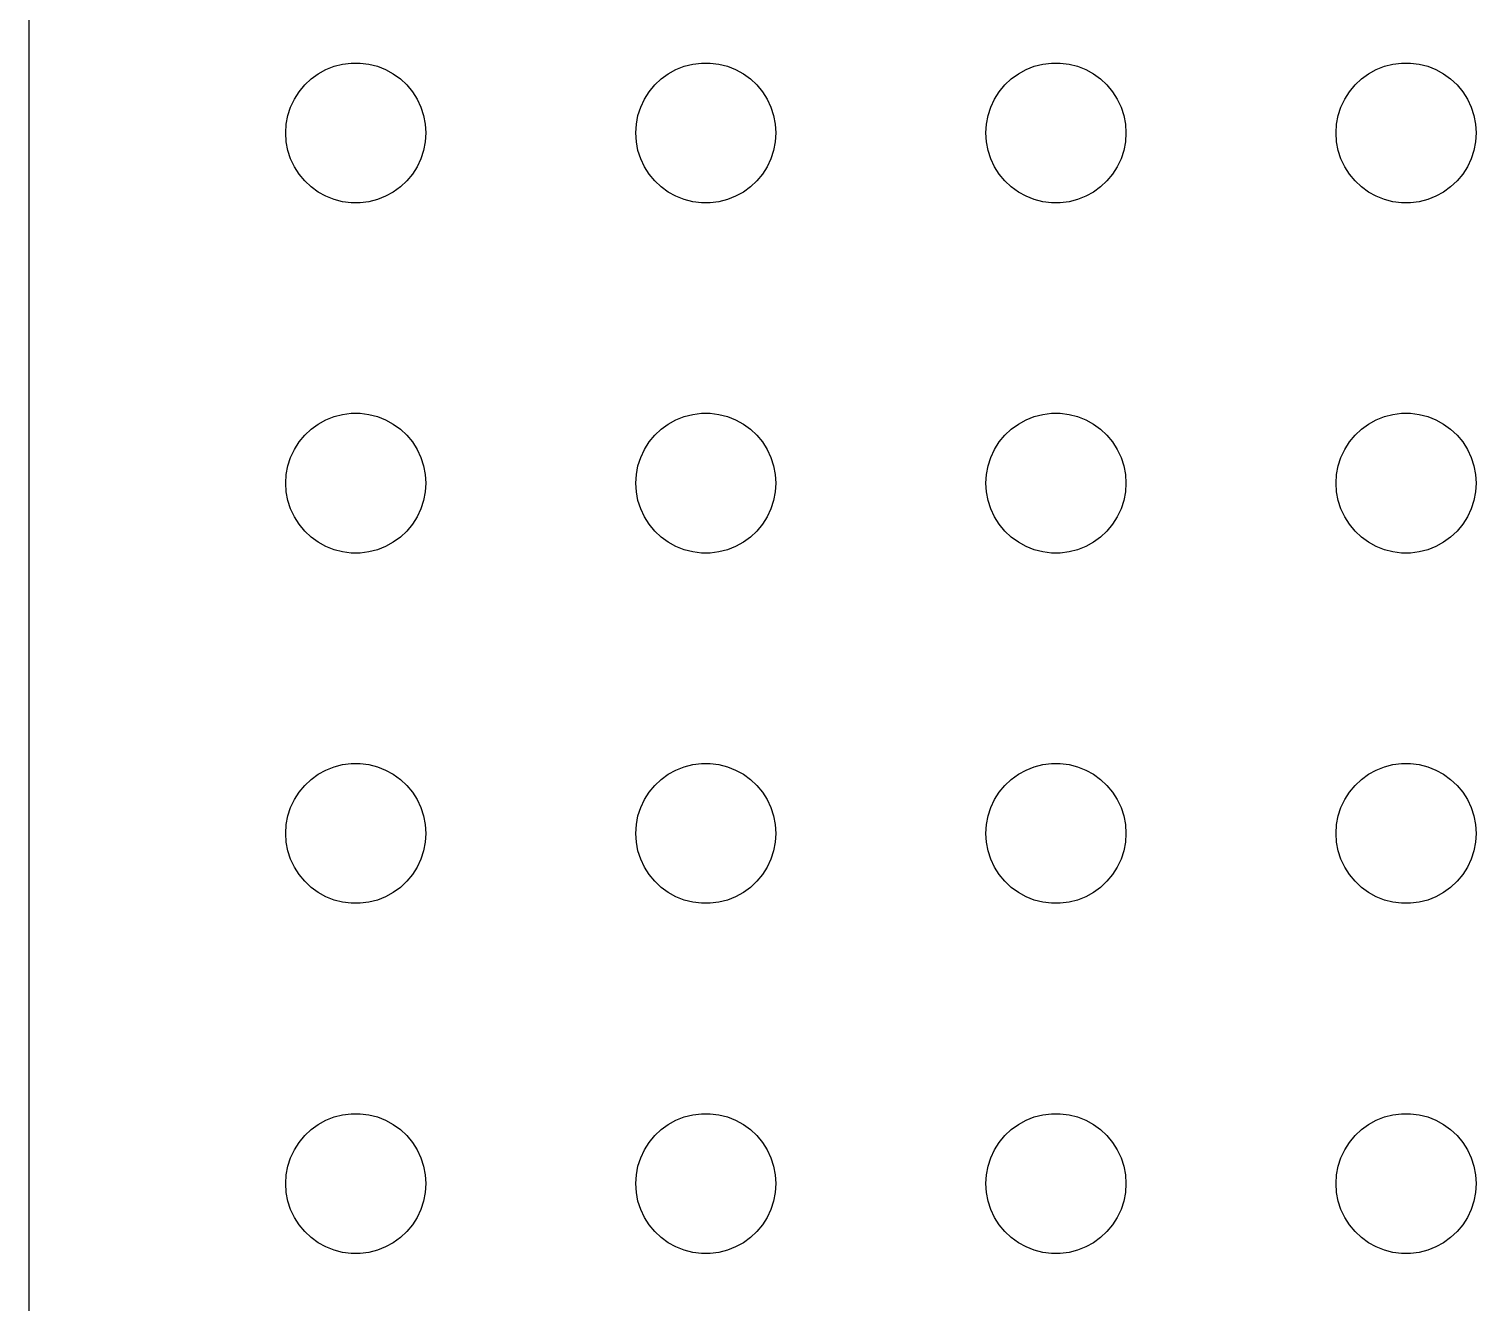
# Model space of a CAD drawing. Header units: metres. Extents: x -134 to 134, y 518 to 1078.
# Drawn here: x -134.5 to -103.5, y 795.46 to 822.73 of the extents above; entities that cross this region are included whole.
import ezdxf

# ---------------------------------------------------------------- set-up
doc = ezdxf.new("R2010")
doc.units = ezdxf.units.M

msp = doc.modelspace()

# ---------------------------------------------------------------- linework, layer by layer
for p, q in [((-134.5, 845), (-134.5, 751)), ((-128.304, 821.766), (-128.139, 821.857)), ((-128.139, 821.857), (-127.964, 821.927)), ((-127.964, 821.927), (-127.781, 821.973)), ((-127.781, 821.973), (-127.594, 821.997)), ((-127.594, 821.997), (-127.406, 821.997)), ((-127.406, 821.997), (-127.219, 821.973)), ((-127.219, 821.973), (-127.036, 821.927)), ((-127.036, 821.927), (-126.861, 821.857)), ((-126.861, 821.857), (-126.696, 821.766)), ((-120.804, 821.766), (-120.639, 821.857)), ((-120.639, 821.857), (-120.464, 821.927)), ((-120.464, 821.927), (-120.281, 821.973)), ((-120.281, 821.973), (-120.094, 821.997)), ((-120.094, 821.997), (-119.906, 821.997)), ((-119.906, 821.997), (-119.719, 821.973)), ((-119.719, 821.973), (-119.536, 821.927)), ((-119.536, 821.927), (-119.361, 821.857)), ((-119.361, 821.857), (-119.196, 821.766)), ((-113.304, 821.766), (-113.139, 821.857)), ((-113.139, 821.857), (-112.964, 821.927)), ((-112.964, 821.927), (-112.781, 821.973)), ((-112.781, 821.973), (-112.594, 821.997)), ((-112.594, 821.997), (-112.406, 821.997)), ((-112.406, 821.997), (-112.219, 821.973)), ((-112.219, 821.973), (-112.036, 821.927)), ((-112.036, 821.927), (-111.861, 821.857)), ((-111.861, 821.857), (-111.696, 821.766)), ((-105.804, 821.766), (-105.639, 821.857)), ((-105.639, 821.857), (-105.464, 821.927)), ((-105.464, 821.927), (-105.281, 821.973)), ((-105.281, 821.973), (-105.094, 821.997)), ((-105.094, 821.997), (-104.906, 821.997)), ((-104.906, 821.997), (-104.719, 821.973)), ((-104.719, 821.973), (-104.536, 821.927)), ((-104.536, 821.927), (-104.361, 821.857)), ((-104.361, 821.857), (-104.196, 821.766)), ((-128.714, 821.382), (-128.593, 821.527)), ((-128.593, 821.527), (-128.456, 821.656)), ((-128.456, 821.656), (-128.304, 821.766)), ((-126.696, 821.766), (-126.544, 821.656)), ((-126.544, 821.656), (-126.407, 821.527)), ((-126.407, 821.527), (-126.286, 821.382)), ((-121.214, 821.382), (-121.093, 821.527)), ((-121.093, 821.527), (-120.956, 821.656)), ((-120.956, 821.656), (-120.804, 821.766)), ((-119.196, 821.766), (-119.044, 821.656)), ((-119.044, 821.656), (-118.907, 821.527)), ((-118.907, 821.527), (-118.786, 821.382)), ((-113.714, 821.382), (-113.593, 821.527)), ((-113.593, 821.527), (-113.456, 821.656)), ((-113.456, 821.656), (-113.304, 821.766)), ((-111.696, 821.766), (-111.544, 821.656)), ((-111.544, 821.656), (-111.407, 821.527)), ((-111.407, 821.527), (-111.286, 821.382)), ((-106.214, 821.382), (-106.093, 821.527)), ((-106.093, 821.527), (-105.956, 821.656)), ((-105.956, 821.656), (-105.804, 821.766)), ((-104.196, 821.766), (-104.044, 821.656)), ((-104.044, 821.656), (-103.907, 821.527)), ((-103.907, 821.527), (-103.786, 821.382)), ((-128.895, 821.052), (-128.814, 821.223)), ((-128.814, 821.223), (-128.714, 821.382)), ((-126.286, 821.382), (-126.186, 821.223)), ((-126.186, 821.223), (-126.105, 821.052)), ((-121.395, 821.052), (-121.314, 821.223)), ((-121.314, 821.223), (-121.214, 821.382)), ((-118.786, 821.382), (-118.686, 821.223)), ((-118.686, 821.223), (-118.605, 821.052)), ((-113.895, 821.052), (-113.814, 821.223)), ((-113.814, 821.223), (-113.714, 821.382)), ((-111.286, 821.382), (-111.186, 821.223)), ((-111.186, 821.223), (-111.105, 821.052)), ((-106.395, 821.052), (-106.314, 821.223)), ((-106.314, 821.223), (-106.214, 821.382)), ((-103.786, 821.382), (-103.686, 821.223)), ((-103.686, 821.223), (-103.605, 821.052)), ((-128.953, 820.873), (-128.895, 821.052)), ((-126.105, 821.052), (-126.047, 820.873)), ((-121.453, 820.873), (-121.395, 821.052)), ((-118.605, 821.052), (-118.547, 820.873)), ((-113.953, 820.873), (-113.895, 821.052)), ((-111.105, 821.052), (-111.047, 820.873)), ((-106.453, 820.873), (-106.395, 821.052)), ((-103.605, 821.052), (-103.547, 820.873)), ((-129, 820.5), (-128.988, 820.688)), ((-128.988, 820.688), (-128.953, 820.873)), ((-126.047, 820.873), (-126.012, 820.688)), ((-126.012, 820.688), (-126, 820.5)), ((-121.5, 820.5), (-121.488, 820.688)), ((-121.488, 820.688), (-121.453, 820.873)), ((-118.547, 820.873), (-118.512, 820.688)), ((-118.512, 820.688), (-118.5, 820.5)), ((-114, 820.5), (-113.988, 820.688)), ((-113.988, 820.688), (-113.953, 820.873)), ((-111.047, 820.873), (-111.012, 820.688)), ((-111.012, 820.688), (-111, 820.5)), ((-106.5, 820.5), (-106.488, 820.688)), ((-106.488, 820.688), (-106.453, 820.873)), ((-103.547, 820.873), (-103.512, 820.688)), ((-103.512, 820.688), (-103.5, 820.5)), ((-128.988, 820.312), (-129, 820.5)), ((-128.953, 820.127), (-128.988, 820.312)), ((-126.012, 820.312), (-126.047, 820.127)), ((-126, 820.5), (-126.012, 820.312)), ((-121.488, 820.312), (-121.5, 820.5)), ((-121.453, 820.127), (-121.488, 820.312)), ((-118.512, 820.312), (-118.547, 820.127)), ((-118.5, 820.5), (-118.512, 820.312)), ((-113.988, 820.312), (-114, 820.5)), ((-113.953, 820.127), (-113.988, 820.312)), ((-111.012, 820.312), (-111.047, 820.127)), ((-111, 820.5), (-111.012, 820.312)), ((-106.488, 820.312), (-106.5, 820.5)), ((-106.453, 820.127), (-106.488, 820.312)), ((-103.512, 820.312), (-103.547, 820.127)), ((-103.5, 820.5), (-103.512, 820.312)), ((-128.895, 819.948), (-128.953, 820.127)), ((-126.047, 820.127), (-126.105, 819.948)), ((-121.395, 819.948), (-121.453, 820.127)), ((-118.547, 820.127), (-118.605, 819.948)), ((-113.895, 819.948), (-113.953, 820.127)), ((-111.047, 820.127), (-111.105, 819.948)), ((-106.395, 819.948), (-106.453, 820.127)), ((-103.547, 820.127), (-103.605, 819.948)), ((-128.814, 819.777), (-128.895, 819.948)), ((-128.714, 819.618), (-128.814, 819.777)), ((-126.186, 819.777), (-126.286, 819.618)), ((-126.105, 819.948), (-126.186, 819.777)), ((-121.314, 819.777), (-121.395, 819.948)), ((-121.214, 819.618), (-121.314, 819.777)), ((-118.686, 819.777), (-118.786, 819.618)), ((-118.605, 819.948), (-118.686, 819.777)), ((-113.814, 819.777), (-113.895, 819.948)), ((-113.714, 819.618), (-113.814, 819.777)), ((-111.186, 819.777), (-111.286, 819.618)), ((-111.105, 819.948), (-111.186, 819.777)), ((-106.314, 819.777), (-106.395, 819.948)), ((-106.214, 819.618), (-106.314, 819.777)), ((-103.686, 819.777), (-103.786, 819.618)), ((-103.605, 819.948), (-103.686, 819.777)), ((-128.593, 819.473), (-128.714, 819.618)), ((-128.456, 819.344), (-128.593, 819.473)), ((-128.304, 819.234), (-128.456, 819.344)), ((-126.544, 819.344), (-126.696, 819.234)), ((-126.407, 819.473), (-126.544, 819.344)), ((-126.286, 819.618), (-126.407, 819.473)), ((-121.093, 819.473), (-121.214, 819.618)), ((-120.956, 819.344), (-121.093, 819.473)), ((-120.804, 819.234), (-120.956, 819.344)), ((-119.044, 819.344), (-119.196, 819.234)), ((-118.907, 819.473), (-119.044, 819.344)), ((-118.786, 819.618), (-118.907, 819.473)), ((-113.593, 819.473), (-113.714, 819.618)), ((-113.456, 819.344), (-113.593, 819.473)), ((-113.304, 819.234), (-113.456, 819.344)), ((-111.544, 819.344), (-111.696, 819.234)), ((-111.407, 819.473), (-111.544, 819.344)), ((-111.286, 819.618), (-111.407, 819.473)), ((-106.093, 819.473), (-106.214, 819.618)), ((-105.956, 819.344), (-106.093, 819.473)), ((-105.804, 819.234), (-105.956, 819.344)), ((-104.044, 819.344), (-104.196, 819.234)), ((-103.907, 819.473), (-104.044, 819.344)), ((-103.786, 819.618), (-103.907, 819.473)), ((-128.139, 819.143), (-128.304, 819.234)), ((-127.964, 819.073), (-128.139, 819.143)), ((-127.781, 819.027), (-127.964, 819.073)), ((-127.594, 819.003), (-127.781, 819.027)), ((-127.219, 819.027), (-127.406, 819.003)), ((-127.036, 819.073), (-127.219, 819.027)), ((-126.861, 819.143), (-127.036, 819.073)), ((-126.696, 819.234), (-126.861, 819.143)), ((-120.639, 819.143), (-120.804, 819.234)), ((-120.464, 819.073), (-120.639, 819.143)), ((-120.281, 819.027), (-120.464, 819.073)), ((-120.094, 819.003), (-120.281, 819.027)), ((-119.719, 819.027), (-119.906, 819.003)), ((-119.536, 819.073), (-119.719, 819.027)), ((-119.361, 819.143), (-119.536, 819.073)), ((-119.196, 819.234), (-119.361, 819.143)), ((-113.139, 819.143), (-113.304, 819.234)), ((-112.964, 819.073), (-113.139, 819.143)), ((-112.781, 819.027), (-112.964, 819.073)), ((-112.594, 819.003), (-112.781, 819.027)), ((-112.219, 819.027), (-112.406, 819.003)), ((-112.036, 819.073), (-112.219, 819.027)), ((-111.861, 819.143), (-112.036, 819.073)), ((-111.696, 819.234), (-111.861, 819.143)), ((-105.639, 819.143), (-105.804, 819.234)), ((-105.464, 819.073), (-105.639, 819.143)), ((-105.281, 819.027), (-105.464, 819.073)), ((-105.094, 819.003), (-105.281, 819.027)), ((-104.719, 819.027), (-104.906, 819.003)), ((-104.536, 819.073), (-104.719, 819.027)), ((-104.361, 819.143), (-104.536, 819.073)), ((-104.196, 819.234), (-104.361, 819.143)), ((-127.406, 819.003), (-127.594, 819.003)), ((-119.906, 819.003), (-120.094, 819.003)), ((-112.406, 819.003), (-112.594, 819.003)), ((-104.906, 819.003), (-105.094, 819.003)), ((-128.139, 814.357), (-127.964, 814.427)), ((-127.964, 814.427), (-127.781, 814.473)), ((-127.781, 814.473), (-127.594, 814.497)), ((-127.594, 814.497), (-127.406, 814.497)), ((-127.406, 814.497), (-127.219, 814.473)), ((-127.219, 814.473), (-127.036, 814.427)), ((-127.036, 814.427), (-126.861, 814.357)), ((-120.639, 814.357), (-120.464, 814.427)), ((-120.464, 814.427), (-120.281, 814.473)), ((-120.281, 814.473), (-120.094, 814.497)), ((-120.094, 814.497), (-119.906, 814.497)), ((-119.906, 814.497), (-119.719, 814.473)), ((-119.719, 814.473), (-119.536, 814.427)), ((-119.536, 814.427), (-119.361, 814.357)), ((-113.139, 814.357), (-112.964, 814.427)), ((-112.964, 814.427), (-112.781, 814.473)), ((-112.781, 814.473), (-112.594, 814.497)), ((-112.594, 814.497), (-112.406, 814.497)), ((-112.406, 814.497), (-112.219, 814.473)), ((-112.219, 814.473), (-112.036, 814.427)), ((-112.036, 814.427), (-111.861, 814.357)), ((-105.639, 814.357), (-105.464, 814.427)), ((-105.464, 814.427), (-105.281, 814.473)), ((-105.281, 814.473), (-105.094, 814.497)), ((-105.094, 814.497), (-104.906, 814.497)), ((-104.906, 814.497), (-104.719, 814.473)), ((-104.719, 814.473), (-104.536, 814.427)), ((-104.536, 814.427), (-104.361, 814.357)), ((-128.593, 814.027), (-128.456, 814.156)), ((-128.456, 814.156), (-128.304, 814.266)), ((-128.304, 814.266), (-128.139, 814.357)), ((-126.861, 814.357), (-126.696, 814.266)), ((-126.696, 814.266), (-126.544, 814.156)), ((-126.544, 814.156), (-126.407, 814.027)), ((-121.093, 814.027), (-120.956, 814.156)), ((-120.956, 814.156), (-120.804, 814.266)), ((-120.804, 814.266), (-120.639, 814.357)), ((-119.361, 814.357), (-119.196, 814.266)), ((-119.196, 814.266), (-119.044, 814.156)), ((-119.044, 814.156), (-118.907, 814.027)), ((-113.593, 814.027), (-113.456, 814.156)), ((-113.456, 814.156), (-113.304, 814.266)), ((-113.304, 814.266), (-113.139, 814.357)), ((-111.861, 814.357), (-111.696, 814.266)), ((-111.696, 814.266), (-111.544, 814.156)), ((-111.544, 814.156), (-111.407, 814.027)), ((-106.093, 814.027), (-105.956, 814.156)), ((-105.956, 814.156), (-105.804, 814.266)), ((-105.804, 814.266), (-105.639, 814.357)), ((-104.361, 814.357), (-104.196, 814.266)), ((-104.196, 814.266), (-104.044, 814.156)), ((-104.044, 814.156), (-103.907, 814.027)), ((-128.814, 813.723), (-128.714, 813.882)), ((-128.714, 813.882), (-128.593, 814.027)), ((-126.407, 814.027), (-126.286, 813.882)), ((-126.286, 813.882), (-126.186, 813.723)), ((-121.314, 813.723), (-121.214, 813.882)), ((-121.214, 813.882), (-121.093, 814.027)), ((-118.907, 814.027), (-118.786, 813.882)), ((-118.786, 813.882), (-118.686, 813.723)), ((-113.814, 813.723), (-113.714, 813.882)), ((-113.714, 813.882), (-113.593, 814.027)), ((-111.407, 814.027), (-111.286, 813.882)), ((-111.286, 813.882), (-111.186, 813.723)), ((-106.314, 813.723), (-106.214, 813.882)), ((-106.214, 813.882), (-106.093, 814.027)), ((-103.907, 814.027), (-103.786, 813.882)), ((-103.786, 813.882), (-103.686, 813.723)), ((-128.953, 813.373), (-128.895, 813.552)), ((-128.895, 813.552), (-128.814, 813.723)), ((-126.186, 813.723), (-126.105, 813.552)), ((-126.105, 813.552), (-126.047, 813.373)), ((-121.453, 813.373), (-121.395, 813.552)), ((-121.395, 813.552), (-121.314, 813.723)), ((-118.686, 813.723), (-118.605, 813.552)), ((-118.605, 813.552), (-118.547, 813.373)), ((-113.953, 813.373), (-113.895, 813.552)), ((-113.895, 813.552), (-113.814, 813.723)), ((-111.186, 813.723), (-111.105, 813.552)), ((-111.105, 813.552), (-111.047, 813.373)), ((-106.453, 813.373), (-106.395, 813.552)), ((-106.395, 813.552), (-106.314, 813.723)), ((-103.686, 813.723), (-103.605, 813.552)), ((-103.605, 813.552), (-103.547, 813.373)), ((-129, 813), (-128.988, 813.188)), ((-128.988, 813.188), (-128.953, 813.373)), ((-126.047, 813.373), (-126.012, 813.188)), ((-126.012, 813.188), (-126, 813)), ((-121.5, 813), (-121.488, 813.188)), ((-121.488, 813.188), (-121.453, 813.373)), ((-118.547, 813.373), (-118.512, 813.188)), ((-118.512, 813.188), (-118.5, 813)), ((-114, 813), (-113.988, 813.188)), ((-113.988, 813.188), (-113.953, 813.373)), ((-111.047, 813.373), (-111.012, 813.188)), ((-111.012, 813.188), (-111, 813)), ((-106.5, 813), (-106.488, 813.188)), ((-106.488, 813.188), (-106.453, 813.373)), ((-103.547, 813.373), (-103.512, 813.188)), ((-103.512, 813.188), (-103.5, 813)), ((-128.988, 812.812), (-129, 813)), ((-126, 813), (-126.012, 812.812)), ((-121.488, 812.812), (-121.5, 813)), ((-118.5, 813), (-118.512, 812.812)), ((-113.988, 812.812), (-114, 813)), ((-111, 813), (-111.012, 812.812)), ((-106.488, 812.812), (-106.5, 813)), ((-103.5, 813), (-103.512, 812.812)), ((-128.953, 812.627), (-128.988, 812.812)), ((-128.895, 812.448), (-128.953, 812.627)), ((-126.047, 812.627), (-126.105, 812.448)), ((-126.012, 812.812), (-126.047, 812.627)), ((-121.453, 812.627), (-121.488, 812.812)), ((-121.395, 812.448), (-121.453, 812.627)), ((-118.547, 812.627), (-118.605, 812.448)), ((-118.512, 812.812), (-118.547, 812.627)), ((-113.953, 812.627), (-113.988, 812.812)), ((-113.895, 812.448), (-113.953, 812.627)), ((-111.047, 812.627), (-111.105, 812.448)), ((-111.012, 812.812), (-111.047, 812.627)), ((-106.453, 812.627), (-106.488, 812.812)), ((-106.395, 812.448), (-106.453, 812.627)), ((-103.547, 812.627), (-103.605, 812.448)), ((-103.512, 812.812), (-103.547, 812.627)), ((-128.814, 812.277), (-128.895, 812.448)), ((-128.714, 812.118), (-128.814, 812.277)), ((-126.186, 812.277), (-126.286, 812.118)), ((-126.105, 812.448), (-126.186, 812.277)), ((-121.314, 812.277), (-121.395, 812.448)), ((-121.214, 812.118), (-121.314, 812.277)), ((-118.686, 812.277), (-118.786, 812.118)), ((-118.605, 812.448), (-118.686, 812.277)), ((-113.814, 812.277), (-113.895, 812.448)), ((-113.714, 812.118), (-113.814, 812.277)), ((-111.186, 812.277), (-111.286, 812.118)), ((-111.105, 812.448), (-111.186, 812.277)), ((-106.314, 812.277), (-106.395, 812.448)), ((-106.214, 812.118), (-106.314, 812.277)), ((-103.686, 812.277), (-103.786, 812.118)), ((-103.605, 812.448), (-103.686, 812.277)), ((-128.593, 811.973), (-128.714, 812.118)), ((-128.456, 811.844), (-128.593, 811.973)), ((-126.407, 811.973), (-126.544, 811.844)), ((-126.286, 812.118), (-126.407, 811.973)), ((-121.093, 811.973), (-121.214, 812.118)), ((-120.956, 811.844), (-121.093, 811.973)), ((-118.907, 811.973), (-119.044, 811.844)), ((-118.786, 812.118), (-118.907, 811.973)), ((-113.593, 811.973), (-113.714, 812.118)), ((-113.456, 811.844), (-113.593, 811.973)), ((-111.407, 811.973), (-111.544, 811.844)), ((-111.286, 812.118), (-111.407, 811.973)), ((-106.093, 811.973), (-106.214, 812.118)), ((-105.956, 811.844), (-106.093, 811.973)), ((-103.907, 811.973), (-104.044, 811.844)), ((-103.786, 812.118), (-103.907, 811.973)), ((-128.304, 811.734), (-128.456, 811.844)), ((-128.139, 811.643), (-128.304, 811.734)), ((-127.964, 811.573), (-128.139, 811.643)), ((-126.861, 811.643), (-127.036, 811.573)), ((-126.696, 811.734), (-126.861, 811.643)), ((-126.544, 811.844), (-126.696, 811.734)), ((-120.804, 811.734), (-120.956, 811.844)), ((-120.639, 811.643), (-120.804, 811.734)), ((-120.464, 811.573), (-120.639, 811.643)), ((-119.361, 811.643), (-119.536, 811.573)), ((-119.196, 811.734), (-119.361, 811.643)), ((-119.044, 811.844), (-119.196, 811.734)), ((-113.304, 811.734), (-113.456, 811.844)), ((-113.139, 811.643), (-113.304, 811.734)), ((-112.964, 811.573), (-113.139, 811.643)), ((-111.861, 811.643), (-112.036, 811.573)), ((-111.696, 811.734), (-111.861, 811.643)), ((-111.544, 811.844), (-111.696, 811.734)), ((-105.804, 811.734), (-105.956, 811.844)), ((-105.639, 811.643), (-105.804, 811.734)), ((-105.464, 811.573), (-105.639, 811.643)), ((-104.361, 811.643), (-104.536, 811.573)), ((-104.196, 811.734), (-104.361, 811.643)), ((-104.044, 811.844), (-104.196, 811.734)), ((-127.781, 811.527), (-127.964, 811.573)), ((-127.594, 811.503), (-127.781, 811.527)), ((-127.406, 811.503), (-127.594, 811.503)), ((-127.219, 811.527), (-127.406, 811.503)), ((-127.036, 811.573), (-127.219, 811.527)), ((-120.281, 811.527), (-120.464, 811.573)), ((-120.094, 811.503), (-120.281, 811.527)), ((-119.906, 811.503), (-120.094, 811.503)), ((-119.719, 811.527), (-119.906, 811.503)), ((-119.536, 811.573), (-119.719, 811.527)), ((-112.781, 811.527), (-112.964, 811.573)), ((-112.594, 811.503), (-112.781, 811.527)), ((-112.406, 811.503), (-112.594, 811.503)), ((-112.219, 811.527), (-112.406, 811.503)), ((-112.036, 811.573), (-112.219, 811.527)), ((-105.281, 811.527), (-105.464, 811.573)), ((-105.094, 811.503), (-105.281, 811.527)), ((-104.906, 811.503), (-105.094, 811.503)), ((-104.719, 811.527), (-104.906, 811.503)), ((-104.536, 811.573), (-104.719, 811.527)), ((-127.964, 806.927), (-127.781, 806.973)), ((-127.781, 806.973), (-127.594, 806.997)), ((-127.594, 806.997), (-127.406, 806.997)), ((-127.406, 806.997), (-127.219, 806.973)), ((-127.219, 806.973), (-127.036, 806.927)), ((-120.464, 806.927), (-120.281, 806.973)), ((-120.281, 806.973), (-120.094, 806.997)), ((-120.094, 806.997), (-119.906, 806.997)), ((-119.906, 806.997), (-119.719, 806.973)), ((-119.719, 806.973), (-119.536, 806.927)), ((-112.964, 806.927), (-112.781, 806.973)), ((-112.781, 806.973), (-112.594, 806.997)), ((-112.594, 806.997), (-112.406, 806.997)), ((-112.406, 806.997), (-112.219, 806.973)), ((-112.219, 806.973), (-112.036, 806.927)), ((-105.464, 806.927), (-105.281, 806.973)), ((-105.281, 806.973), (-105.094, 806.997)), ((-105.094, 806.997), (-104.906, 806.997)), ((-104.906, 806.997), (-104.719, 806.973)), ((-104.719, 806.973), (-104.536, 806.927)), ((-128.593, 806.527), (-128.456, 806.656)), ((-128.456, 806.656), (-128.304, 806.766)), ((-128.304, 806.766), (-128.139, 806.857)), ((-128.139, 806.857), (-127.964, 806.927)), ((-127.036, 806.927), (-126.861, 806.857)), ((-126.861, 806.857), (-126.696, 806.766)), ((-126.696, 806.766), (-126.544, 806.656)), ((-126.544, 806.656), (-126.407, 806.527)), ((-121.093, 806.527), (-120.956, 806.656)), ((-120.956, 806.656), (-120.804, 806.766)), ((-120.804, 806.766), (-120.639, 806.857)), ((-120.639, 806.857), (-120.464, 806.927)), ((-119.536, 806.927), (-119.361, 806.857)), ((-119.361, 806.857), (-119.196, 806.766)), ((-119.196, 806.766), (-119.044, 806.656)), ((-119.044, 806.656), (-118.907, 806.527)), ((-113.593, 806.527), (-113.456, 806.656)), ((-113.456, 806.656), (-113.304, 806.766)), ((-113.304, 806.766), (-113.139, 806.857)), ((-113.139, 806.857), (-112.964, 806.927)), ((-112.036, 806.927), (-111.861, 806.857)), ((-111.861, 806.857), (-111.696, 806.766)), ((-111.696, 806.766), (-111.544, 806.656)), ((-111.544, 806.656), (-111.407, 806.527)), ((-106.093, 806.527), (-105.956, 806.656)), ((-105.956, 806.656), (-105.804, 806.766)), ((-105.804, 806.766), (-105.639, 806.857)), ((-105.639, 806.857), (-105.464, 806.927)), ((-104.536, 806.927), (-104.361, 806.857)), ((-104.361, 806.857), (-104.196, 806.766)), ((-104.196, 806.766), (-104.044, 806.656)), ((-104.044, 806.656), (-103.907, 806.527)), ((-128.814, 806.223), (-128.714, 806.382)), ((-128.714, 806.382), (-128.593, 806.527)), ((-126.407, 806.527), (-126.286, 806.382)), ((-126.286, 806.382), (-126.186, 806.223)), ((-121.314, 806.223), (-121.214, 806.382)), ((-121.214, 806.382), (-121.093, 806.527)), ((-118.907, 806.527), (-118.786, 806.382)), ((-118.786, 806.382), (-118.686, 806.223)), ((-113.814, 806.223), (-113.714, 806.382)), ((-113.714, 806.382), (-113.593, 806.527)), ((-111.407, 806.527), (-111.286, 806.382)), ((-111.286, 806.382), (-111.186, 806.223)), ((-106.314, 806.223), (-106.214, 806.382)), ((-106.214, 806.382), (-106.093, 806.527)), ((-103.907, 806.527), (-103.786, 806.382)), ((-103.786, 806.382), (-103.686, 806.223)), ((-128.953, 805.873), (-128.895, 806.052)), ((-128.895, 806.052), (-128.814, 806.223)), ((-126.186, 806.223), (-126.105, 806.052)), ((-126.105, 806.052), (-126.047, 805.873)), ((-121.453, 805.873), (-121.395, 806.052)), ((-121.395, 806.052), (-121.314, 806.223)), ((-118.686, 806.223), (-118.605, 806.052)), ((-118.605, 806.052), (-118.547, 805.873)), ((-113.953, 805.873), (-113.895, 806.052)), ((-113.895, 806.052), (-113.814, 806.223)), ((-111.186, 806.223), (-111.105, 806.052)), ((-111.105, 806.052), (-111.047, 805.873)), ((-106.453, 805.873), (-106.395, 806.052)), ((-106.395, 806.052), (-106.314, 806.223)), ((-103.686, 806.223), (-103.605, 806.052)), ((-103.605, 806.052), (-103.547, 805.873)), ((-128.988, 805.688), (-128.953, 805.873)), ((-126.047, 805.873), (-126.012, 805.688)), ((-121.488, 805.688), (-121.453, 805.873)), ((-118.547, 805.873), (-118.512, 805.688)), ((-113.988, 805.688), (-113.953, 805.873)), ((-111.047, 805.873), (-111.012, 805.688)), ((-106.488, 805.688), (-106.453, 805.873)), ((-103.547, 805.873), (-103.512, 805.688)), ((-129, 805.5), (-128.988, 805.688)), ((-128.988, 805.312), (-129, 805.5)), ((-126.012, 805.688), (-126, 805.5)), ((-126, 805.5), (-126.012, 805.312)), ((-121.5, 805.5), (-121.488, 805.688)), ((-121.488, 805.312), (-121.5, 805.5)), ((-118.512, 805.688), (-118.5, 805.5)), ((-118.5, 805.5), (-118.512, 805.312)), ((-114, 805.5), (-113.988, 805.688)), ((-113.988, 805.312), (-114, 805.5)), ((-111.012, 805.688), (-111, 805.5)), ((-111, 805.5), (-111.012, 805.312)), ((-106.5, 805.5), (-106.488, 805.688)), ((-106.488, 805.312), (-106.5, 805.5)), ((-103.512, 805.688), (-103.5, 805.5)), ((-103.5, 805.5), (-103.512, 805.312)), ((-128.953, 805.127), (-128.988, 805.312)), ((-128.895, 804.948), (-128.953, 805.127)), ((-126.047, 805.127), (-126.105, 804.948)), ((-126.012, 805.312), (-126.047, 805.127)), ((-121.453, 805.127), (-121.488, 805.312)), ((-121.395, 804.948), (-121.453, 805.127)), ((-118.547, 805.127), (-118.605, 804.948)), ((-118.512, 805.312), (-118.547, 805.127)), ((-113.953, 805.127), (-113.988, 805.312)), ((-113.895, 804.948), (-113.953, 805.127)), ((-111.047, 805.127), (-111.105, 804.948)), ((-111.012, 805.312), (-111.047, 805.127)), ((-106.453, 805.127), (-106.488, 805.312)), ((-106.395, 804.948), (-106.453, 805.127)), ((-103.547, 805.127), (-103.605, 804.948)), ((-103.512, 805.312), (-103.547, 805.127)), ((-128.814, 804.777), (-128.895, 804.948)), ((-128.714, 804.618), (-128.814, 804.777)), ((-126.186, 804.777), (-126.286, 804.618)), ((-126.105, 804.948), (-126.186, 804.777)), ((-121.314, 804.777), (-121.395, 804.948)), ((-121.214, 804.618), (-121.314, 804.777)), ((-118.686, 804.777), (-118.786, 804.618)), ((-118.605, 804.948), (-118.686, 804.777)), ((-113.814, 804.777), (-113.895, 804.948)), ((-113.714, 804.618), (-113.814, 804.777)), ((-111.186, 804.777), (-111.286, 804.618)), ((-111.105, 804.948), (-111.186, 804.777)), ((-106.314, 804.777), (-106.395, 804.948)), ((-106.214, 804.618), (-106.314, 804.777)), ((-103.686, 804.777), (-103.786, 804.618)), ((-103.605, 804.948), (-103.686, 804.777)), ((-128.593, 804.473), (-128.714, 804.618)), ((-128.456, 804.344), (-128.593, 804.473)), ((-126.407, 804.473), (-126.544, 804.344)), ((-126.286, 804.618), (-126.407, 804.473)), ((-121.093, 804.473), (-121.214, 804.618)), ((-120.956, 804.344), (-121.093, 804.473)), ((-118.907, 804.473), (-119.044, 804.344)), ((-118.786, 804.618), (-118.907, 804.473)), ((-113.593, 804.473), (-113.714, 804.618)), ((-113.456, 804.344), (-113.593, 804.473)), ((-111.407, 804.473), (-111.544, 804.344)), ((-111.286, 804.618), (-111.407, 804.473)), ((-106.093, 804.473), (-106.214, 804.618)), ((-105.956, 804.344), (-106.093, 804.473)), ((-103.907, 804.473), (-104.044, 804.344)), ((-103.786, 804.618), (-103.907, 804.473)), ((-128.304, 804.234), (-128.456, 804.344)), ((-128.139, 804.143), (-128.304, 804.234)), ((-127.964, 804.073), (-128.139, 804.143)), ((-126.861, 804.143), (-127.036, 804.073)), ((-126.696, 804.234), (-126.861, 804.143)), ((-126.544, 804.344), (-126.696, 804.234)), ((-120.804, 804.234), (-120.956, 804.344)), ((-120.639, 804.143), (-120.804, 804.234)), ((-120.464, 804.073), (-120.639, 804.143)), ((-119.361, 804.143), (-119.536, 804.073)), ((-119.196, 804.234), (-119.361, 804.143)), ((-119.044, 804.344), (-119.196, 804.234)), ((-113.304, 804.234), (-113.456, 804.344)), ((-113.139, 804.143), (-113.304, 804.234)), ((-112.964, 804.073), (-113.139, 804.143)), ((-111.861, 804.143), (-112.036, 804.073)), ((-111.696, 804.234), (-111.861, 804.143)), ((-111.544, 804.344), (-111.696, 804.234)), ((-105.804, 804.234), (-105.956, 804.344)), ((-105.639, 804.143), (-105.804, 804.234)), ((-105.464, 804.073), (-105.639, 804.143)), ((-104.361, 804.143), (-104.536, 804.073)), ((-104.196, 804.234), (-104.361, 804.143)), ((-104.044, 804.344), (-104.196, 804.234)), ((-127.781, 804.027), (-127.964, 804.073)), ((-127.594, 804.003), (-127.781, 804.027)), ((-127.406, 804.003), (-127.594, 804.003)), ((-127.219, 804.027), (-127.406, 804.003)), ((-127.036, 804.073), (-127.219, 804.027)), ((-120.281, 804.027), (-120.464, 804.073)), ((-120.094, 804.003), (-120.281, 804.027)), ((-119.906, 804.003), (-120.094, 804.003)), ((-119.719, 804.027), (-119.906, 804.003)), ((-119.536, 804.073), (-119.719, 804.027)), ((-112.781, 804.027), (-112.964, 804.073)), ((-112.594, 804.003), (-112.781, 804.027)), ((-112.406, 804.003), (-112.594, 804.003)), ((-112.219, 804.027), (-112.406, 804.003)), ((-112.036, 804.073), (-112.219, 804.027)), ((-105.281, 804.027), (-105.464, 804.073)), ((-105.094, 804.003), (-105.281, 804.027)), ((-104.906, 804.003), (-105.094, 804.003)), ((-104.719, 804.027), (-104.906, 804.003)), ((-104.536, 804.073), (-104.719, 804.027)), ((-127.781, 799.473), (-127.594, 799.497)), ((-127.594, 799.497), (-127.406, 799.497)), ((-127.406, 799.497), (-127.219, 799.473)), ((-120.281, 799.473), (-120.094, 799.497)), ((-120.094, 799.497), (-119.906, 799.497)), ((-119.906, 799.497), (-119.719, 799.473)), ((-112.781, 799.473), (-112.594, 799.497)), ((-112.594, 799.497), (-112.406, 799.497)), ((-112.406, 799.497), (-112.219, 799.473)), ((-105.281, 799.473), (-105.094, 799.497)), ((-105.094, 799.497), (-104.906, 799.497)), ((-104.906, 799.497), (-104.719, 799.473)), ((-128.456, 799.156), (-128.304, 799.266)), ((-128.304, 799.266), (-128.139, 799.357)), ((-128.139, 799.357), (-127.964, 799.427)), ((-127.964, 799.427), (-127.781, 799.473)), ((-127.219, 799.473), (-127.036, 799.427)), ((-127.036, 799.427), (-126.861, 799.357)), ((-126.861, 799.357), (-126.696, 799.266)), ((-126.696, 799.266), (-126.544, 799.156)), ((-120.956, 799.156), (-120.804, 799.266)), ((-120.804, 799.266), (-120.639, 799.357)), ((-120.639, 799.357), (-120.464, 799.427)), ((-120.464, 799.427), (-120.281, 799.473)), ((-119.719, 799.473), (-119.536, 799.427)), ((-119.536, 799.427), (-119.361, 799.357)), ((-119.361, 799.357), (-119.196, 799.266)), ((-119.196, 799.266), (-119.044, 799.156)), ((-113.456, 799.156), (-113.304, 799.266)), ((-113.304, 799.266), (-113.139, 799.357)), ((-113.139, 799.357), (-112.964, 799.427)), ((-112.964, 799.427), (-112.781, 799.473)), ((-112.219, 799.473), (-112.036, 799.427)), ((-112.036, 799.427), (-111.861, 799.357)), ((-111.861, 799.357), (-111.696, 799.266)), ((-111.696, 799.266), (-111.544, 799.156)), ((-105.956, 799.156), (-105.804, 799.266)), ((-105.804, 799.266), (-105.639, 799.357)), ((-105.639, 799.357), (-105.464, 799.427)), ((-105.464, 799.427), (-105.281, 799.473)), ((-104.719, 799.473), (-104.536, 799.427)), ((-104.536, 799.427), (-104.361, 799.357)), ((-104.361, 799.357), (-104.196, 799.266)), ((-104.196, 799.266), (-104.044, 799.156)), ((-128.814, 798.723), (-128.714, 798.882)), ((-128.714, 798.882), (-128.593, 799.027)), ((-128.593, 799.027), (-128.456, 799.156)), ((-126.544, 799.156), (-126.407, 799.027)), ((-126.407, 799.027), (-126.286, 798.882)), ((-126.286, 798.882), (-126.186, 798.723)), ((-121.314, 798.723), (-121.214, 798.882)), ((-121.214, 798.882), (-121.093, 799.027)), ((-121.093, 799.027), (-120.956, 799.156)), ((-119.044, 799.156), (-118.907, 799.027)), ((-118.907, 799.027), (-118.786, 798.882)), ((-118.786, 798.882), (-118.686, 798.723)), ((-113.814, 798.723), (-113.714, 798.882)), ((-113.714, 798.882), (-113.593, 799.027)), ((-113.593, 799.027), (-113.456, 799.156)), ((-111.544, 799.156), (-111.407, 799.027)), ((-111.407, 799.027), (-111.286, 798.882)), ((-111.286, 798.882), (-111.186, 798.723)), ((-106.314, 798.723), (-106.214, 798.882)), ((-106.214, 798.882), (-106.093, 799.027)), ((-106.093, 799.027), (-105.956, 799.156)), ((-104.044, 799.156), (-103.907, 799.027)), ((-103.907, 799.027), (-103.786, 798.882)), ((-103.786, 798.882), (-103.686, 798.723)), ((-128.895, 798.552), (-128.814, 798.723)), ((-126.186, 798.723), (-126.105, 798.552)), ((-121.395, 798.552), (-121.314, 798.723)), ((-118.686, 798.723), (-118.605, 798.552)), ((-113.895, 798.552), (-113.814, 798.723)), ((-111.186, 798.723), (-111.105, 798.552)), ((-106.395, 798.552), (-106.314, 798.723)), ((-103.686, 798.723), (-103.605, 798.552)), ((-128.988, 798.188), (-128.953, 798.373)), ((-128.953, 798.373), (-128.895, 798.552)), ((-126.105, 798.552), (-126.047, 798.373)), ((-126.047, 798.373), (-126.012, 798.188)), ((-121.488, 798.188), (-121.453, 798.373)), ((-121.453, 798.373), (-121.395, 798.552)), ((-118.605, 798.552), (-118.547, 798.373)), ((-118.547, 798.373), (-118.512, 798.188)), ((-113.988, 798.188), (-113.953, 798.373)), ((-113.953, 798.373), (-113.895, 798.552)), ((-111.105, 798.552), (-111.047, 798.373)), ((-111.047, 798.373), (-111.012, 798.188)), ((-106.488, 798.188), (-106.453, 798.373)), ((-106.453, 798.373), (-106.395, 798.552)), ((-103.605, 798.552), (-103.547, 798.373)), ((-103.547, 798.373), (-103.512, 798.188)), ((-129, 798), (-128.988, 798.188)), ((-128.988, 797.812), (-129, 798)), ((-126.012, 798.188), (-126, 798)), ((-126, 798), (-126.012, 797.812)), ((-121.5, 798), (-121.488, 798.188)), ((-121.488, 797.812), (-121.5, 798)), ((-118.512, 798.188), (-118.5, 798)), ((-118.5, 798), (-118.512, 797.812)), ((-114, 798), (-113.988, 798.188)), ((-113.988, 797.812), (-114, 798)), ((-111.012, 798.188), (-111, 798)), ((-111, 798), (-111.012, 797.812)), ((-106.5, 798), (-106.488, 798.188)), ((-106.488, 797.812), (-106.5, 798)), ((-103.512, 798.188), (-103.5, 798)), ((-103.5, 798), (-103.512, 797.812)), ((-128.953, 797.627), (-128.988, 797.812)), ((-126.012, 797.812), (-126.047, 797.627)), ((-121.453, 797.627), (-121.488, 797.812)), ((-118.512, 797.812), (-118.547, 797.627)), ((-113.953, 797.627), (-113.988, 797.812)), ((-111.012, 797.812), (-111.047, 797.627)), ((-106.453, 797.627), (-106.488, 797.812)), ((-103.512, 797.812), (-103.547, 797.627)), ((-128.895, 797.448), (-128.953, 797.627)), ((-128.814, 797.277), (-128.895, 797.448)), ((-126.105, 797.448), (-126.186, 797.277)), ((-126.047, 797.627), (-126.105, 797.448)), ((-121.395, 797.448), (-121.453, 797.627)), ((-121.314, 797.277), (-121.395, 797.448)), ((-118.605, 797.448), (-118.686, 797.277)), ((-118.547, 797.627), (-118.605, 797.448)), ((-113.895, 797.448), (-113.953, 797.627)), ((-113.814, 797.277), (-113.895, 797.448)), ((-111.105, 797.448), (-111.186, 797.277)), ((-111.047, 797.627), (-111.105, 797.448)), ((-106.395, 797.448), (-106.453, 797.627)), ((-106.314, 797.277), (-106.395, 797.448)), ((-103.605, 797.448), (-103.686, 797.277)), ((-103.547, 797.627), (-103.605, 797.448)), ((-128.714, 797.118), (-128.814, 797.277)), ((-128.593, 796.973), (-128.714, 797.118)), ((-126.286, 797.118), (-126.407, 796.973)), ((-126.186, 797.277), (-126.286, 797.118)), ((-121.214, 797.118), (-121.314, 797.277)), ((-121.093, 796.973), (-121.214, 797.118)), ((-118.786, 797.118), (-118.907, 796.973)), ((-118.686, 797.277), (-118.786, 797.118)), ((-113.714, 797.118), (-113.814, 797.277)), ((-113.593, 796.973), (-113.714, 797.118)), ((-111.286, 797.118), (-111.407, 796.973)), ((-111.186, 797.277), (-111.286, 797.118)), ((-106.214, 797.118), (-106.314, 797.277)), ((-106.093, 796.973), (-106.214, 797.118)), ((-103.786, 797.118), (-103.907, 796.973)), ((-103.686, 797.277), (-103.786, 797.118)), ((-128.456, 796.844), (-128.593, 796.973)), ((-128.304, 796.734), (-128.456, 796.844)), ((-128.139, 796.643), (-128.304, 796.734)), ((-126.696, 796.734), (-126.861, 796.643)), ((-126.544, 796.844), (-126.696, 796.734)), ((-126.407, 796.973), (-126.544, 796.844)), ((-120.956, 796.844), (-121.093, 796.973)), ((-120.804, 796.734), (-120.956, 796.844)), ((-120.639, 796.643), (-120.804, 796.734)), ((-119.196, 796.734), (-119.361, 796.643)), ((-119.044, 796.844), (-119.196, 796.734)), ((-118.907, 796.973), (-119.044, 796.844)), ((-113.456, 796.844), (-113.593, 796.973)), ((-113.304, 796.734), (-113.456, 796.844)), ((-113.139, 796.643), (-113.304, 796.734)), ((-111.696, 796.734), (-111.861, 796.643)), ((-111.544, 796.844), (-111.696, 796.734)), ((-111.407, 796.973), (-111.544, 796.844)), ((-105.956, 796.844), (-106.093, 796.973)), ((-105.804, 796.734), (-105.956, 796.844)), ((-105.639, 796.643), (-105.804, 796.734)), ((-104.196, 796.734), (-104.361, 796.643)), ((-104.044, 796.844), (-104.196, 796.734)), ((-103.907, 796.973), (-104.044, 796.844)), ((-127.964, 796.573), (-128.139, 796.643)), ((-127.781, 796.527), (-127.964, 796.573)), ((-127.594, 796.503), (-127.781, 796.527)), ((-127.406, 796.503), (-127.594, 796.503)), ((-127.219, 796.527), (-127.406, 796.503)), ((-127.036, 796.573), (-127.219, 796.527)), ((-126.861, 796.643), (-127.036, 796.573)), ((-120.464, 796.573), (-120.639, 796.643)), ((-120.281, 796.527), (-120.464, 796.573)), ((-120.094, 796.503), (-120.281, 796.527)), ((-119.906, 796.503), (-120.094, 796.503)), ((-119.719, 796.527), (-119.906, 796.503)), ((-119.536, 796.573), (-119.719, 796.527)), ((-119.361, 796.643), (-119.536, 796.573)), ((-112.964, 796.573), (-113.139, 796.643)), ((-112.781, 796.527), (-112.964, 796.573)), ((-112.594, 796.503), (-112.781, 796.527)), ((-112.406, 796.503), (-112.594, 796.503)), ((-112.219, 796.527), (-112.406, 796.503)), ((-112.036, 796.573), (-112.219, 796.527)), ((-111.861, 796.643), (-112.036, 796.573)), ((-105.464, 796.573), (-105.639, 796.643)), ((-105.281, 796.527), (-105.464, 796.573)), ((-105.094, 796.503), (-105.281, 796.527)), ((-104.906, 796.503), (-105.094, 796.503)), ((-104.719, 796.527), (-104.906, 796.503)), ((-104.536, 796.573), (-104.719, 796.527)), ((-104.361, 796.643), (-104.536, 796.573))]:
    msp.add_line(p, q)

doc.saveas('drawing.dxf')
